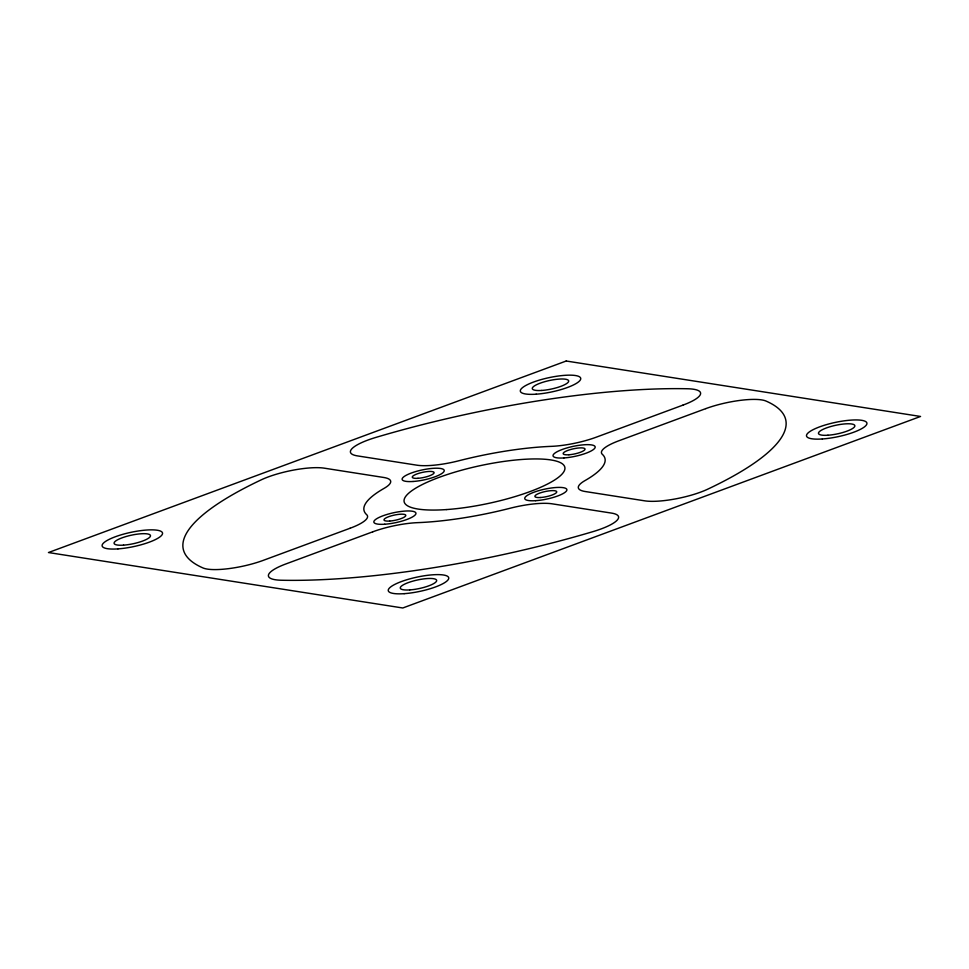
<?xml version="1.0" encoding="UTF-8"?>
<svg xmlns="http://www.w3.org/2000/svg" width="969" height="969" viewBox="0 0 969 969"><rect width="100%" height="100%" fill="white"/><g stroke="black" fill="none" stroke-linecap="round" stroke-linejoin="round"><path stroke-width="1.45" d="M566.211 361.013L48.45 552.536L402.789 607.987L920.55 416.464L566.211 361.013M350.075 528.25L263.229 560.373A41.086 9.654 -12.1 0 1 202.981 567.943A308.094 72.445 -12.1 0 1 261.303 479.812A41.086 9.654 -12.1 0 1 324.252 468.16L383.676 477.463A41.086 9.654 -12.1 0 1 383.99 488.424A123.245 28.973 -12.1 0 0 366.645 514.648A41.086 9.654 -12.1 0 1 350.075 528.25M683.06 405.078L596.214 437.201A41.086 9.654 -12.1 0 1 551.252 446.358A123.245 28.973 -12.1 0 0 458.676 460.808A41.086 9.654 -12.1 0 1 416.876 465.181L357.44 455.89A41.086 9.654 -12.1 0 1 376.19 437.322A308.094 72.445 -12.1 0 1 687.396 388.751A41.086 9.654 -12.1 0 1 683.06 405.078M372.786 531.799L285.94 563.922A41.086 9.654 -12.1 0 0 281.604 580.249A308.094 72.445 -12.1 0 0 592.81 531.678A41.086 9.654 -12.1 0 0 611.56 513.11L552.124 503.819A41.086 9.654 -12.1 0 0 510.324 508.192A123.245 28.973 -12.1 0 1 417.748 522.642A41.086 9.654 -12.1 0 0 372.786 531.799M705.771 408.627L618.925 440.75A41.086 9.654 -12.1 0 0 602.355 454.352A123.245 28.973 -12.1 0 1 585.01 480.576A41.086 9.654 -12.1 0 0 585.324 491.537L644.748 500.84A41.086 9.654 -12.1 0 0 707.697 489.188A308.094 72.445 -12.1 0 0 766.019 401.057A41.086 9.654 -12.1 0 0 705.771 408.627M822.342 438.969A30.887 7.268 -12.1 0 0 866.928 423.223A30.887 7.268 -12.1 0 0 820.816 426.433A30.887 7.268 -12.1 0 0 822.342 438.969M404.146 593.67A30.887 7.268 -12.1 0 0 448.732 577.912A30.887 7.268 -12.1 0 0 402.619 581.121A30.887 7.268 -12.1 0 0 404.146 593.67M536.148 394.189A30.887 7.268 -12.1 0 0 580.734 378.443A30.887 7.268 -12.1 0 0 534.634 381.653A30.887 7.268 -12.1 0 0 536.148 394.189M117.952 548.89A30.887 7.268 -12.1 0 0 162.538 533.132A30.887 7.268 -12.1 0 0 116.437 536.354A30.887 7.268 -12.1 0 0 117.952 548.89M446.309 509.585A82.159 19.319 -12.1 0 0 564.903 467.688A82.159 19.319 -12.1 0 0 442.288 476.227A82.159 19.319 -12.1 0 0 446.309 509.585M541.744 390.446A18.568 4.361 -12.1 0 0 568.682 380.999A18.568 4.361 -12.1 0 0 541.077 382.852A18.568 4.361 -12.1 0 0 541.744 390.446M827.938 435.226A18.568 4.361 -12.1 0 0 854.864 425.779A18.568 4.361 -12.1 0 0 827.272 427.632A18.568 4.361 -12.1 0 0 827.938 435.226M409.742 589.915A18.568 4.361 -12.1 0 0 436.668 580.467A18.568 4.361 -12.1 0 0 409.075 582.321A18.568 4.361 -12.1 0 0 409.742 589.915M123.547 545.135A18.568 4.361 -12.1 0 0 150.486 535.687A18.568 4.361 -12.1 0 0 122.881 537.541A18.568 4.361 -12.1 0 0 123.547 545.135M417.978 478.311A11.168 2.628 -12.1 0 0 434.112 472.618A11.168 2.628 -12.1 0 0 417.433 473.78A11.168 2.628 -12.1 0 0 417.978 478.311M568.924 454.764A11.168 2.628 -12.1 0 0 585.046 449.071A11.168 2.628 -12.1 0 0 568.367 450.222A11.168 2.628 -12.1 0 0 568.924 454.764M540.629 497.509A11.168 2.628 -12.1 0 0 556.763 491.804A11.168 2.628 -12.1 0 0 540.084 492.967A11.168 2.628 -12.1 0 0 540.629 497.509M389.695 521.056A11.168 2.628 -12.1 0 0 405.817 515.363A11.168 2.628 -12.1 0 0 389.15 516.525A11.168 2.628 -12.1 0 0 389.695 521.056M413.024 481.484A21.524 5.063 -12.1 0 0 444.238 470.534A21.524 5.063 -12.1 0 0 412.249 472.69A21.524 5.063 -12.1 0 0 413.024 481.484M384.741 524.229A21.524 5.063 -12.1 0 0 415.955 513.279A21.524 5.063 -12.1 0 0 383.966 515.435A21.524 5.063 -12.1 0 0 384.741 524.229M535.675 500.682A21.524 5.063 -12.1 0 0 566.901 489.733A21.524 5.063 -12.1 0 0 534.912 491.877A21.524 5.063 -12.1 0 0 535.675 500.682M563.958 457.937A21.524 5.063 -12.1 0 0 595.184 446.988A21.524 5.063 -12.1 0 0 563.195 449.132A21.524 5.063 -12.1 0 0 563.958 457.937"/></g></svg>
